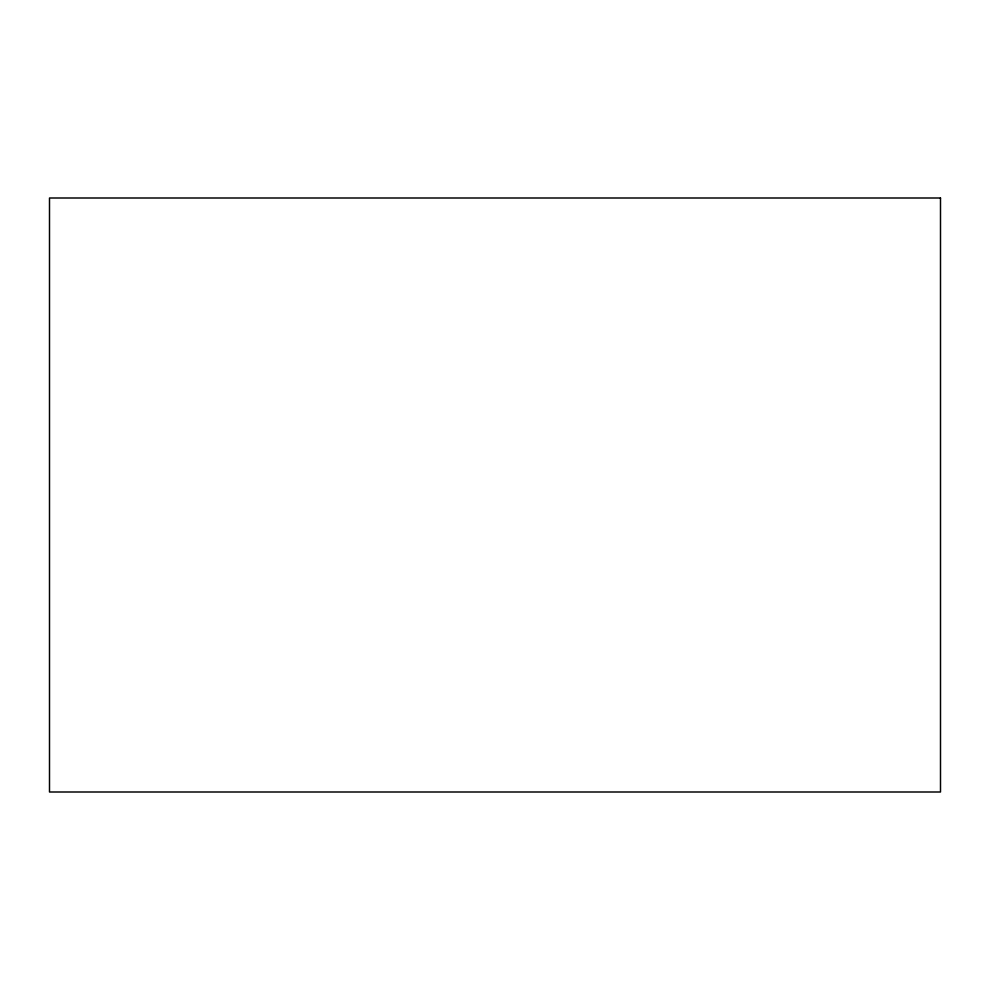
<?xml version="1.0" encoding="UTF-8"?>
<svg xmlns="http://www.w3.org/2000/svg" width="990" height="990" viewBox="0 0 990 990"><rect width="100%" height="100%" fill="white"/><g stroke="black" fill="none" stroke-linecap="round" stroke-linejoin="round"><path stroke-width="1.49" d="M940.5 198L49.5 198L49.5 792L940.5 792L940.5 198"/></g></svg>
